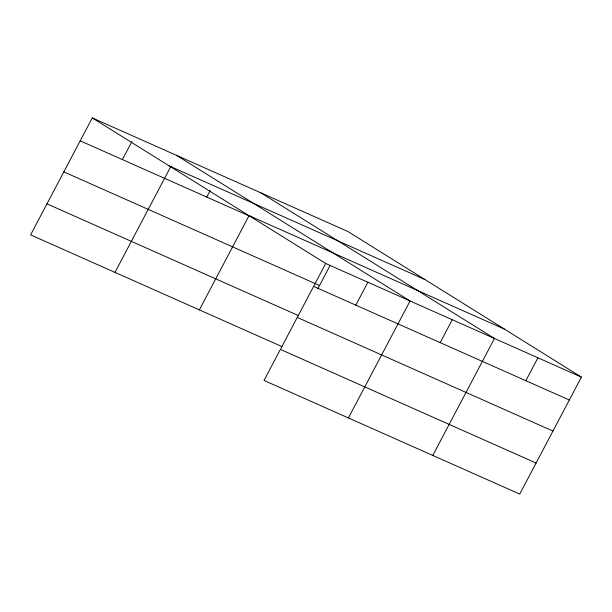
<?xml version="1.0" encoding="UTF-8"?>
<svg xmlns="http://www.w3.org/2000/svg" width="612" height="612" viewBox="0 0 612 612"><rect width="100%" height="100%" fill="white"/><g stroke="black" fill="none" stroke-linecap="round" stroke-linejoin="round"><path stroke-width="0.92" d="M92.274 117.925L325.699 263.481L264.032 380.45L519.726 494.075L581.4 377.107L347.968 231.55L92.274 117.925L30.6 234.893L281.956 346.591M122.385 159.579L131.871 141.579M114.98 272.386L171.046 166.059M206.764 197.079L210.214 190.531M199.359 309.886L248.954 215.829M317.75 288.864L330.143 265.371M355.809 305.136L367.888 282.231M348.412 417.942L410.078 300.974L176.654 155.417M440.189 342.636L452.268 319.724M432.791 455.443L494.465 338.474L261.033 192.918M525.853 380.702L537.933 357.791M169.302 165.959L425.003 279.585M248.671 215.447L504.372 329.072M80.195 140.837L253.299 217.757M325.699 263.481L581.4 377.107M63.824 171.873L319.525 285.498M313.619 286.393L569.321 400.019M46.963 203.85L298.319 315.547M297.256 317.429L552.957 431.062M280.395 349.406L536.097 463.039"/></g></svg>
